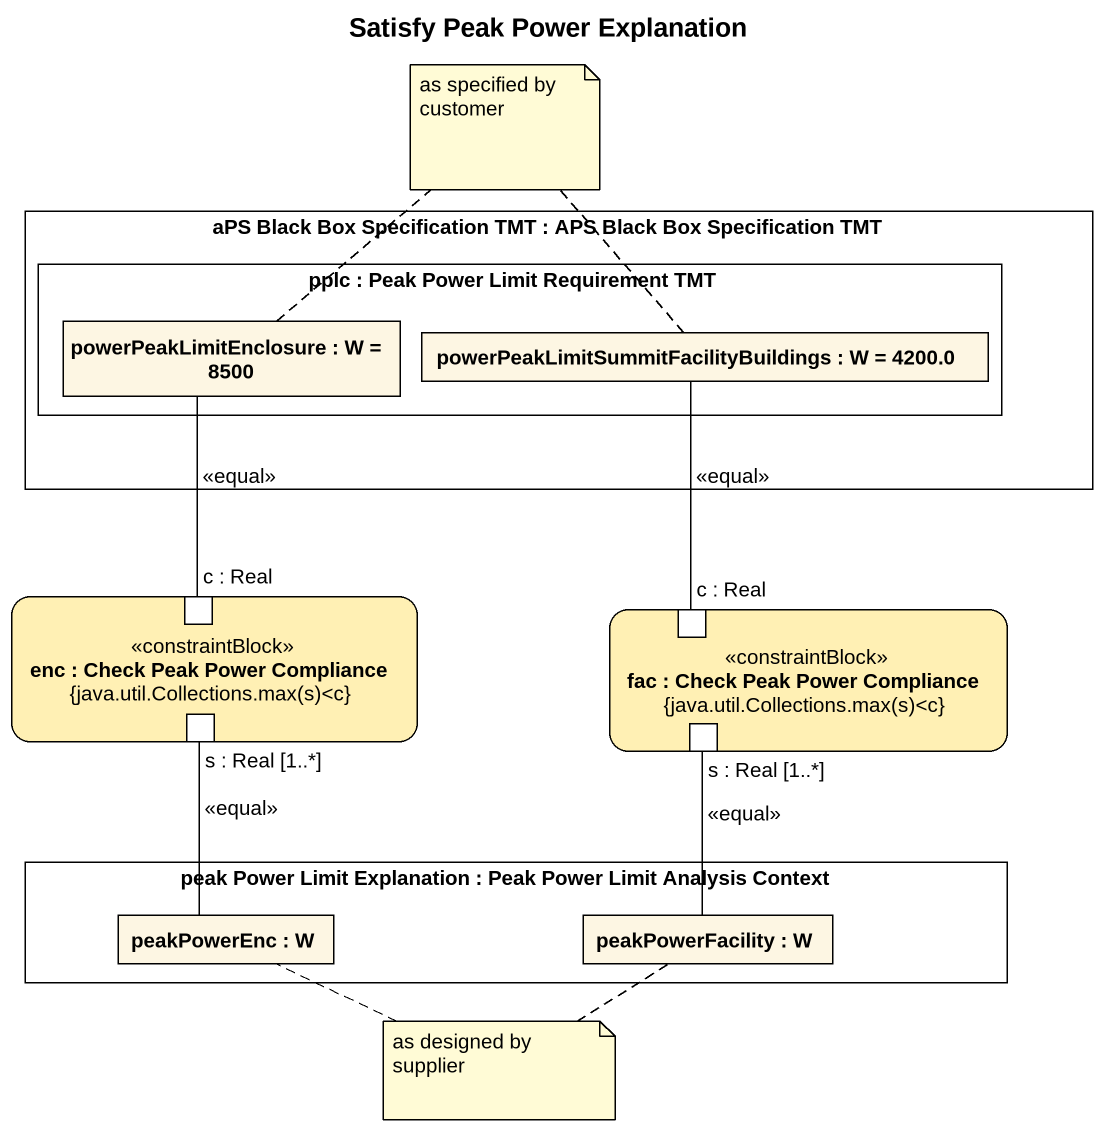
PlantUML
@startuml
title Satisfy Peak Power Explanation
rectangle "aPS Black Box Specification TMT : APS Black Box Specification TMT" as aPS_Black_Box_Specification {
  rectangle "pplc : Peak Power Limit Requirement TMT" as pplc {
    rectangle "powerPeakLimitEnclosure : W = 8500" as powerPeakLimitEnclosure
    rectangle "powerPeakLimitSummitFacilityBuildings : W = 4200.0" as powerPeakLimitSummitFacility
  }
}
rectangle "enc : Check Peak Power Compliance\n{java.util.Collections.max(s)<c}" as enc <<constraintBlock>> #FFF0B4 {
  port "c : Real" as c_Real
  port "s : Real [1..*]" as s_Real_1
}
rectangle "fac : Check Peak Power Compliance\n{java.util.Collections.max(s)<c}" as fac <<constraintBlock>> #FFF0B4 {
  port "c : Real" as c_Real_2
  port "s : Real [1..*]" as s_Real_1_2
}
rectangle "peak Power Limit Explanation : Peak Power Limit Analysis Context" as peak_Power_Limit_Explanation {
  rectangle "peakPowerEnc : W" as peakPowerEnc
  rectangle "peakPowerFacility : W" as peakPowerFacility
}
c_Real -up- powerPeakLimitEnclosure : <<equal>>
c_Real_2 -up- powerPeakLimitSummitFacility : <<equal>>
s_Real_1 -- peakPowerEnc : <<equal>>
peakPowerFacility -up- s_Real_1_2 : <<equal>>
note as N1
  as specified by customer
end note
N1 .. powerPeakLimitEnclosure
N1 .. powerPeakLimitSummitFacility
note as N2
  as designed by supplier
end note
N2 .. peakPowerEnc
N2 .. peakPowerFacility
@enduml
